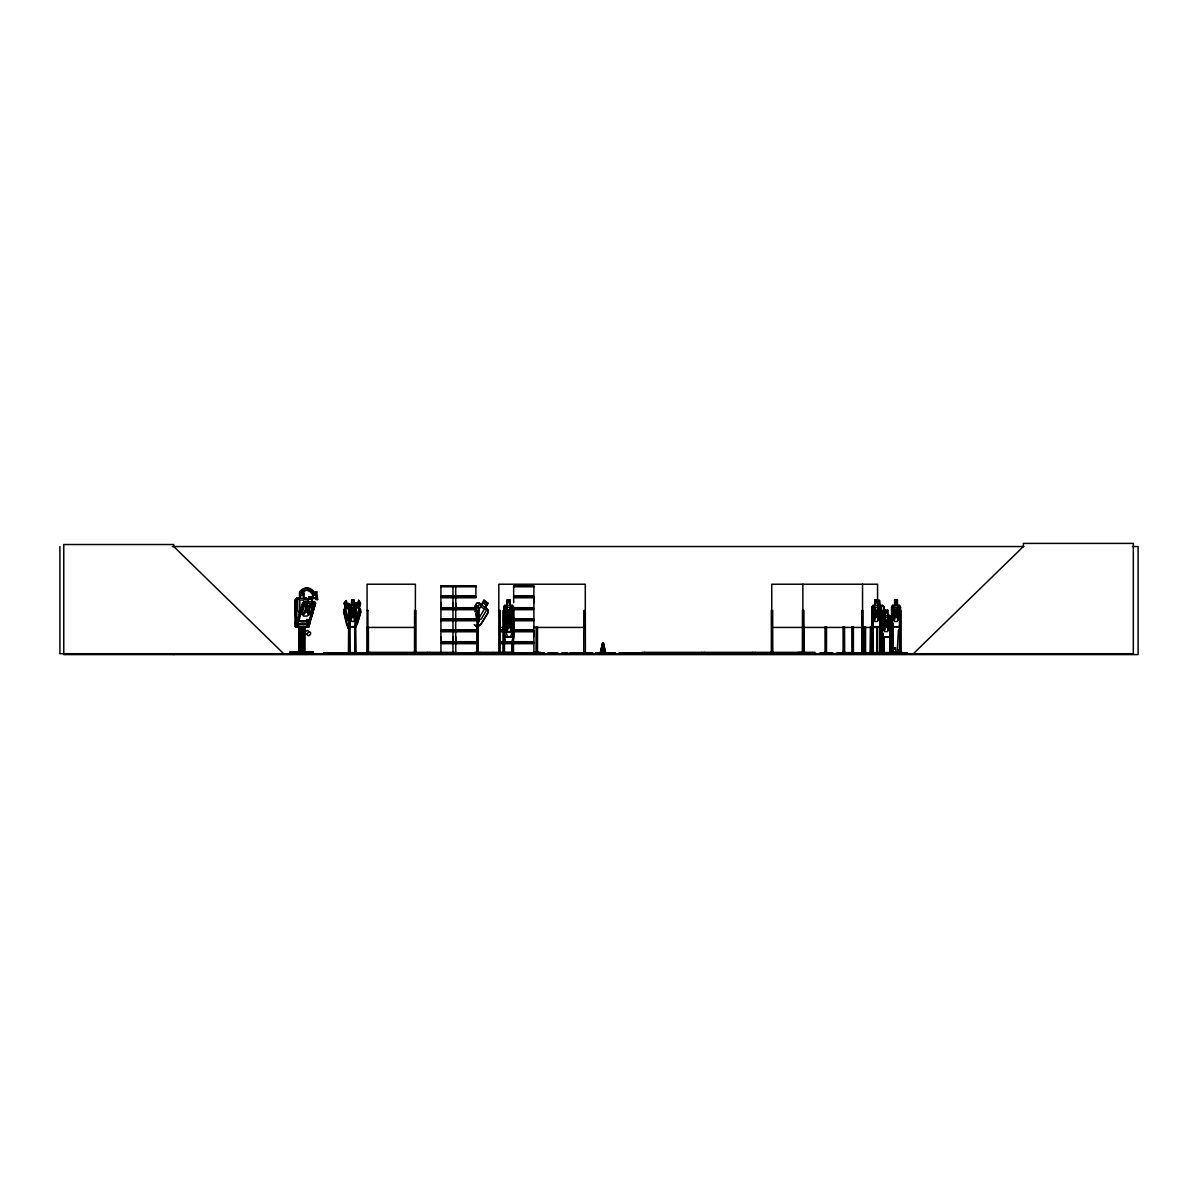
<?xml version="1.0" encoding="UTF-8"?>
<svg xmlns="http://www.w3.org/2000/svg" width="1198" height="1198" viewBox="0 0 1198 1198"><rect width="100%" height="100%" fill="white"/><g stroke="black" fill="none" stroke-linecap="round" stroke-linejoin="round"><path stroke-width="1.5" d="M475.92 641.694L440.924 641.694L440.939 636.722M475.92 607.7L440.924 607.7L440.939 602.729M452.994 636.722L452.994 641.694L452.979 631.765M452.994 602.729L452.994 607.7L452.979 597.772M455.719 641.694L455.719 636.722M455.719 607.7L455.719 602.729M533.859 636.722L533.859 631.765L514.002 631.765M533.859 602.729L533.859 597.772L513.657 597.772L513.687 602.729M299.215 616.116L299.215 620.804L308.919 620.729L311.585 616.027L315.344 603.313L314.415 601.725L311.69 601.83L313.187 596.814L311.884 601.666M602.459 653.569L602.879 643.326M897.257 651.263L898.38 630.418A5.406 5.376 -90 0 0 899.923 626.599M870.077 653.704L870.422 626.689M602.534 646.74L602.804 643.326L601.111 653.569M343.841 609.542L343.616 612.028L345.338 607.76L344.829 610.666L346.896 619.306L348.768 621.702M894.487 648.148C894.936 649.406 893.798 647.324 894.307 649.181M894.651 648.627L893.948 648.927L894.322 648.148M355.492 626.809L356.12 621.477M356.27 621.477L355.656 626.809L350.19 626.809L349.427 607.236L350.22 605.349L355.626 605.349L356.345 621.507L355.477 605.349M341.235 653.599L341.205 652.805M356.255 652.88L356.255 653.479M601.067 651.862L602.609 643.326L603.418 643.326L605.799 653.569L603.388 643.326L603.777 646.74M879.572 626.629L880.545 621.477M879.646 626.809L880.695 621.477L880.65 607.236L879.422 600.033L879.272 605.529L881.533 607.311L881.533 615.577M892.615 626.809L891.567 621.507L892.465 626.809L899.503 626.809L900.372 607.236L899.339 605.349M899.503 626.809L900.372 621.507M506.245 617.644L508.266 623.724L506.155 630.058L507.203 630.013L508.97 624.892L511.606 630.148L509.614 623.754L511.501 617.554L508.91 622.511C509.345 618.138 504.658 617.988 507.293 614.814M890.608 631.586L889.695 636.902L882.746 636.722L881.743 631.601L882.671 636.902L889.829 636.902L890.758 631.586L890.608 617.404L889.62 615.622L882.746 615.622M512.519 637.156L513.523 631.84M513.657 631.84L512.654 637.156L504.897 637.156L503.999 631.84L505.032 637.156M503.864 607.326L504.044 636.647L505.032 641.948L512.789 641.948L513.912 622.376L512.624 620.489L510.528 620.489M512.789 641.948L513.912 636.647L513.628 607.236L512.459 605.349L504.672 605.349L503.624 607.251L504.807 605.349M508.566 611.624L508.476 611.819M600.258 653.569L602.534 643.326L600.123 653.569M512.235 653.554L512.07 652.131M525.323 653.704L525.518 652.805M535.012 653.569L534.727 652.805L534.787 653.554M535.371 653.539L535.386 652.85M864.866 653.599L864.761 652.131M865.255 652.88L865.39 653.614M878.778 652.88L878.838 653.704M884.978 652.88L885.037 653.704M898.485 653.554L898.515 652.82M875.214 652.85L875.274 653.674M360.448 652.88L360.508 653.704M373.432 653.599L373.357 652.805M373.836 652.88L374.016 653.704M313.037 651.757L290.23 651.817L313.052 651.817L312.992 652.64M290.216 652.491L313.127 652.536M496.316 653.704L496.421 652.805M849.637 652.88L849.637 653.479M764.998 653.599L765.118 652.805M777.682 652.88L777.742 653.704M477.059 626.629L478.526 621.477M476.295 605.529L478.691 607.251L478.691 621.507L477.268 626.809M475.082 619.83L475.711 619.171M296.086 625.356L298.242 627.333L300.294 626.958L296.086 625.356L298.362 626.913L308.725 627.078L309.728 623.634L307.976 623.349L309.548 623.709M299.56 653.674L299.56 626.659L299.066 627.557L301.057 626.659L300.998 653.674M306.583 623.814L297.059 623.754C295.337 633.278 295.007 620.519 297.958 623.754M295.442 626.928L302.495 603.088L303.663 603.073M297.164 627.213L298.721 620.1M296.999 627.243L303.978 603.328L302.495 603.088M309.084 620.025L307.497 627.153L314.026 602.998L315.209 602.998L311.824 616.131L308.979 620.893C290.904 625.79 301.821 612.927 302.839 603.343L304.786 601.71L314.52 601.561L315.598 603.313L308.71 627.138L295.876 627.168M307.601 627.123L308.605 623.679M315.209 602.998L308.425 626.839M355.222 608.15L356.165 604.885L357.528 604.93L358.786 600.303L357.363 604.93M355.192 612.942L357.109 606.398L358.831 609.198L356.45 617.389M359.101 607.745L360.373 603.358L358.651 600.542M358.621 600.303L360.643 603.313L359.265 607.745L359.759 610.71L357.378 618.887L355.432 620.893M299.305 616.191L302.959 603.403L304.801 601.875L307.751 601.845L308.979 596.844L307.661 601.696M808.096 652.88C803.514 656.04 784.78 651.113 808.171 652.805M295.981 651.817L296.071 652.64M508.072 616.236L508.072 618.018L510.019 618.018L510.019 616.236L508.072 616.236L506.17 619.83M866.034 652.88L866.124 653.704M459.538 653.599L459.643 652.805M509.674 612.013L511.261 607.281L507.158 607.311L507.248 627.587L510.273 627.587L510.273 617.659L507.248 617.659M895.116 648.792L893.678 648.957M497.994 652.805L498.233 653.314M498.368 653.599L498.608 652.82M350.385 605.349L349.502 607.311L349.427 621.507L350.355 626.809M871.665 626.689L871.665 653.704L871.845 607.251L872.923 605.349L882.432 605.349L884.034 607.236L884.034 616.161M872.084 607.326L872.968 605.529M891.611 653.704L891.567 607.251L892.645 605.349M891.716 621.507L891.716 607.251L892.69 605.529M879.602 610.621L881.114 607.491L879.991 607.191M881.788 653.674L881.893 617.344L882.701 615.443L884.888 615.443M882.836 615.443L881.998 631.586M504.178 636.647L504.148 617.674L505.077 615.712M504.148 617.674L505.122 615.892L512.579 615.892M504.178 622.391L505.212 620.489M504.283 622.466L505.256 620.669M355.267 627.138L357.124 623.903M357.289 623.903L355.432 627.348M475.022 606.173L476.864 603.238L478.975 602.819M475.127 606.308L476.774 603.238L479.005 602.624C482.659 610.456 487.017 591.812 481.536 604.93L478.871 604.885L474.812 611.699M485.085 607.745L487.99 603.313L485.385 607.7L487.841 609.647L488.26 612.253L481.162 624.023L477.268 627.348L474.363 624.817M488.26 612.253L481.057 623.903L477.268 627.138L474.453 624.817M295.472 622.795L295.771 626.629L295.292 600.048L296.64 598.131L299.62 598.116L299.485 592.8L303.828 592.77L303.708 598.266L305.819 600.018M296.894 619.411L295.502 614.274L295.442 600.108L296.745 598.131M343.901 609.647L345.338 607.76L344.066 603.118L346.192 600.512L349.876 610.8M345.443 607.82L344.335 603.193L346.162 600.752M347.3 605.14L348.573 603.448L347.106 605.379M344.066 609.647L348.588 603.627M348.319 628.007L350.116 625.611M346.656 624.323L348.304 628.231L350.28 625.611M893.678 648.298L895.056 648.298M314.25 595.062L311.36 597.068L314.25 595.062A12.923 8.311 85.9 0 0 303.334 591.962L301.027 593.07L300.099 591.378L301.132 590.21A15.095 9.704 85.9 0 1 312.963 592.351L313.876 593.819L315.284 593.714L316.766 591.797L313.876 593.819L315.254 593.669M300.099 591.378L302.54 590.105A15.095 9.704 85.9 0 1 314.385 592.246L315.284 593.714M492.977 652.431L493.037 653.314M497.664 653.629L498.533 653.659M301.027 593.07L301.926 592.067A12.923 8.311 85.9 0 1 312.843 595.151M507.248 615.892L505.631 617.659L505.631 627.587L507.248 631.84L510.273 631.84L511.89 627.587L511.89 617.659L510.273 615.892M507.158 605.529L505.511 607.311L505.511 617.225L507.158 621.477L510.228 621.477L511.875 617.225L511.875 607.311L510.228 605.529L510.198 600.033L506.904 600.033L507.024 605.529L507.158 600.213L510.228 600.213L510.333 605.349M890.833 653.659L889.605 653.629L890.878 653.614L890.863 617.329L889.665 615.443M891.656 610.486L892.465 610.486L892.555 653.704L892.285 652.131M896.613 653.659L898.29 652.985L898.305 650.17M892.555 652.431L902.498 652.431L902.064 653.674M440.939 619.666L475.92 619.815M452.994 619.666L452.994 609.692M455.719 619.666L455.689 609.692M440.924 653.689L440.939 643.685L475.92 643.685M455.719 653.659L455.719 643.685M341.49 653.599L373.761 653.599M355.956 653.599L355.297 610.486L355.147 653.704M913.385 653.704L1023.362 546.543L1023.362 543.398L1133.323 543.398L1133.323 653.704L59.9 653.704L59.9 546.543M511.875 653.599L512.025 641.095M525.503 653.614L525.533 652.805M894.082 647.983L894.951 649.091M874.81 653.554L874.735 652.805L874.54 653.599M836.788 653.599L907.635 653.599M496.736 653.599L496.841 652.805L496.915 653.704M777.607 653.599L765.073 653.479M307.661 601.77L305.086 603.373L302.45 612.283L303.438 616.086L307.377 616.057L310.611 612.223L313.232 603.328L311.6 601.74M355.192 603.238L356.24 602.624L357.348 604.691M355.072 603.388L356.225 602.819M891.372 653.674L891.222 621.253L889.934 621.253L889.934 653.674L889.889 652.086L893.079 652.131M299.38 626.719L299.066 627.557M296.58 623.469L297.748 623.469M308.156 623.319L309.413 623.379M297.044 627.168L295.666 626.883M311.36 597.068L317.665 599.644L316.766 591.797M296.685 623.08L296.58 600.063L295.082 600.063L295.052 626.629L296.7 626.629M295.187 622.795L296.819 622.78L296.819 623.873M307.302 625.266L306.568 622.705L307.811 622.705M307.826 626.539L307.287 627.093M308.979 596.844L313.292 596.889M309.159 597.083L313.097 597.053M303.843 598.087L306.583 598.072L307.781 599.973M296.7 598.311L306.523 598.251M308.126 599.973L306.943 599.988M314.34 603.253L315.508 603.238M299.859 626.599L308.245 626.539M295.621 626.839L296.505 626.629M296.176 626.629L296.58 600.063M172.332 546.543L1023.931 546.543M1132.484 546.543L1138.1 546.543L1138.1 654.602L63.764 654.602L63.764 544.521L173.74 544.521L173.74 546.543L283.701 653.704M440.909 585.807L475.935 585.807M513.643 585.807L533.904 585.807M440.909 586.181L475.935 586.196M513.643 586.151L533.904 586.196L533.859 595.765L513.657 595.765L513.657 586.196M440.939 586.78L475.891 586.78M513.687 586.78L533.859 586.78M440.789 596.469L476.055 596.469M513.523 596.469L534.023 596.469M440.789 597.083L476.055 597.083M513.523 597.083L534.023 597.083M475.92 597.772L440.924 597.772L440.924 607.7M306.583 598.072L307.931 600.003M353.859 605.529L354.982 607.311L354.982 617.225L353.859 621.477L351.748 621.477L350.625 617.225L351.673 600.033L354.099 600.033L354.099 605.349M874.78 600.033L877.864 600.033M894.502 600.033L897.587 600.033L894.592 600.213L894.592 605.529L893.124 607.311L893.124 617.225L894.592 621.477L897.332 621.477L898.8 617.225L898.8 607.311L897.332 605.529L897.332 600.213L897.482 605.529M351.748 600.213L354.024 600.213L354.024 605.529M356.24 602.624C358.546 602.22 361.871 616.73 360.403 609.647M479.005 602.624L487.706 609.752L488.005 612.208M892.495 605.349L899.488 605.349L900.522 607.236L900.417 653.704L901.54 653.659L900.297 653.629L900.252 652.131M478.601 607.251L478.691 621.507M512.325 605.349L513.628 607.236M871.845 607.251L872.758 626.809L880.71 626.809M880.65 607.236L880.62 653.614M882.342 605.349L884.034 607.236M359.205 607.7L360.568 609.647M514.002 607.7L533.889 607.7L533.889 597.772M440.789 608.389L476.055 608.389M513.867 608.389L534.023 608.389M440.789 609.003L476.055 609.003M513.867 609.003L534.023 609.003M475.92 609.692L440.924 609.692L440.924 619.261M514.002 609.692L533.889 609.692L533.889 619.261L513.987 619.276M884.738 610.126L887.868 610.126M367.067 610.486L368.355 610.486M498.817 610.486L500.285 610.486L500.12 653.704M507.143 610.396L510.528 610.396L510.558 620.669L512.175 622.451L512.175 632.364L510.558 636.617L507.533 636.617L505.9 632.364L505.9 622.451L507.533 620.669L507.383 610.576M512.025 610.486L513.373 610.486M585.268 610.486L583.8 610.486L583.74 653.704L583.636 652.131L585.433 652.131L585.717 653.599M871.934 610.486L872.743 610.486L872.848 653.704M884.169 610.486L882.641 610.486L882.641 615.877M507.278 615.173L510.662 615.173L510.662 620.489M507.383 615.353L510.558 615.353M887.718 615.443L889.8 615.443M504.927 615.712L507.278 615.712M510.378 615.712L512.624 615.712L513.628 617.584M891.881 616.086L891.851 616.086A2.696 2.696 -90 0 1 891.941 615.398M507.158 617.225L510.228 617.225L510.228 607.311L508.461 612.163L506.754 607.341L505.766 607.296L507.308 611.983M440.939 619.007L475.891 619.007M514.032 619.007L533.859 619.007M475.935 619.291L440.729 619.546L475.935 619.68M296.685 619.591L295.367 614.304M440.909 620.19L475.935 620.145M513.987 620.19L533.904 620.145L533.859 629.759L514.002 629.759M505.077 620.489L507.428 620.489M440.939 620.774L475.891 620.774M505.122 620.669L512.714 620.669M514.032 620.774L533.859 620.774M881.833 621.253L882.656 621.253L882.492 653.704M513.628 621.507L512.504 626.809L507.862 626.809M871.845 621.507L872.893 626.809M346.596 624.443L343.691 611.998M302.929 626.689L305.176 626.689L304.981 653.704M350.25 626.629L355.596 626.629M507.877 626.629L512.415 626.629M872.818 626.629L880.65 626.629M892.54 626.629L899.443 626.629M504.643 626.809L503.624 621.507L503.759 607.251M367.067 627.438L415.406 627.438M498.817 627.438L504.343 627.438M533.769 627.438L585.268 627.438M771.767 627.438L877.565 627.438M348.304 628.231L343.856 611.998M475.92 629.759L440.924 629.759L440.924 620.19M501.543 629.759L504.523 629.759M440.789 630.462L476.055 630.462M501.393 630.462L504.403 630.462M513.867 630.462L534.023 630.462M440.789 631.076L476.055 631.076M501.393 631.076L504.403 631.076M513.867 631.076L534.023 631.076M475.92 631.765L440.924 631.765L440.924 641.694M501.543 631.765L504.523 631.765M504.972 636.977L512.579 636.977M501.543 641.694L512.714 641.769M514.002 641.694L533.889 641.694L533.889 631.765M440.789 642.383L476.055 642.383M501.393 642.383L511.651 642.383M513.867 642.383L534.023 642.383M440.789 642.997L476.055 642.997M501.393 642.997L511.651 642.997M513.867 642.997L534.023 642.997M501.543 643.685L511.651 643.685M514.002 643.685L533.889 643.685L533.889 653.269M893.034 647.699L895.535 647.699L895.535 652.431M895.34 651.982L898.53 651.982M348.618 652.131L350.011 652.131M354.653 652.131L356.046 652.131M366.932 652.131L368.49 652.131M414.448 652.131L416.006 652.131L415.961 653.704L415.871 610.486L414.583 610.486L414.493 653.704L414.343 652.805M476.624 652.131L478.466 652.131L478.376 653.704M498.653 652.131L500.45 652.131L500.45 653.704M511.89 652.131L513.508 652.131M536.105 652.101L537.632 652.101L537.558 653.689M771.183 652.131L772.83 652.131M802.346 652.131L804.068 652.131M825.018 652.131L826.665 652.131L826.545 653.704M843.048 652.131L844.68 652.131M862.934 652.131L861.856 652.131L861.961 653.704L861.991 610.486L862.8 610.486L862.83 653.704M863.998 652.131L865.72 652.131M870.272 652.131L873.357 652.131M879.751 652.131L881.309 652.131L881.264 653.704M881.698 652.086L884.319 652.131L884.319 653.704M899.473 652.131L901.031 652.131L900.986 653.704L900.896 610.486L899.608 610.486L899.518 653.704M367.681 652.356L456.034 652.356M474.648 652.356L512.684 652.356M533.185 652.356L540.642 652.356L540.642 653.704M349.442 652.581L355.222 652.581M504.133 652.581L512.37 652.581M533.23 652.551L536.629 652.551M844.201 652.581L852.392 652.581M871.8 652.581L880.71 652.581M882.492 652.581L890.309 652.536M892.555 652.581L899.983 652.581M548.01 652.805L553.117 652.805L553.117 653.704M566.504 652.805L561.862 652.805L561.922 653.704M567.538 652.805L568.691 653.704M569.769 652.805L575.145 652.805L575.145 653.704M576.268 652.805L581.824 652.805L581.824 653.704M608.569 652.805L615.068 652.805M619.396 652.805L619.396 653.704L619.336 652.805L623.978 652.805M631.106 652.805L636.842 652.805M646.77 652.805L652.146 652.805L652.146 653.704M653.269 652.805L658.825 652.805L658.825 653.704M663.722 652.805L669.263 652.805L669.263 653.704M669.922 652.805L675.298 652.805L675.298 653.704M680.105 652.805L685.211 652.805L685.211 653.704M692.848 652.805L698.239 652.805L698.239 653.704M708.872 652.805L703.481 652.805L703.481 653.704M709.545 652.805L715.281 652.805M729.148 652.805L734.688 652.805L734.688 653.704M735.347 652.805L740.723 652.805L740.723 653.704M745.53 652.805L750.637 652.805L750.637 653.704M755.294 652.805L751.49 652.805L751.49 653.704M759.337 652.805L764.219 652.805M764.758 652.805L783.282 652.805L783.282 653.704M820.106 653.704L820.106 652.805L832.79 652.88M440.939 653L475.891 653M501.558 653L511.651 653M514.032 653L533.859 653M422.505 653.554L422.445 652.805L422.43 653.704L409.177 653.599M492.917 653.314L544.311 653.569M832.79 653.479L820.256 653.599M296.056 627.213L302.944 603.433M440.789 653.629L482.629 653.599M893.858 653.674L894.052 652.88M586.286 653.674L586.196 652.805M482.435 652.805L482.435 653.704L482.524 652.88M474.363 653.554L474.453 652.805M520.067 653.674L520.127 652.805M307.302 651.817L307.212 652.64M312.768 596.963L317.665 599.644M871.201 652.88L871.126 653.704M871.231 653.554L871.425 652.131M348.408 603.448L349.651 604.151L350.505 607.7M348.423 603.627L349.606 604.301L350.46 607.82M519.692 652.88L519.722 653.554M506.964 652.88L506.919 653.704M859.745 652.88L859.76 653.554M846.956 652.88L846.896 653.704M297.913 625.82L300.174 627.378M313.487 652.536L289.766 652.64M884.409 652.775L884.513 653.554M887.853 652.88L887.868 653.554M874.33 652.88L874.345 653.554M484.112 600.303L487.99 603.313M484.157 600.542L487.781 603.358M474.992 619.022L477.343 620.893L481.326 618.887L486.208 610.71L485.175 607.745M898.29 652.985L898.889 653.659L897.856 652.85M363.129 652.88L363.144 653.554M348.408 652.88L348.363 653.704M348.423 653.554L348.753 610.486L349.876 610.486L350.026 653.704M877.61 605.529L879.077 607.311L879.077 617.225L877.61 621.477L874.884 621.477L873.417 617.225L873.417 607.311L874.884 605.529L874.929 600.033L877.76 600.213L877.76 605.529M477.059 605.529L478.526 607.326M513.493 653.584L513.493 607.236M512.489 615.712L513.657 617.659M512.579 620.669L513.657 622.451M879.572 605.529L880.545 607.311M301.507 591.273L302.45 592.965M299.829 614.245L297.703 610.007L297.658 600.078L299.77 598.296L299.635 592.98L303.678 592.95L303.603 598.266M869.344 653.554L869.329 652.805M860.224 653.704L859.924 652.805L859.894 653.704M349.307 613.825L347.645 606.922L345.818 609.363L347.884 618.003M409.102 652.88L409.042 653.704M503.864 621.477L504.852 626.629M504.283 636.617L505.182 641.948M603.313 643.326L605.17 653.569M604.301 650.155L604.81 653.569M315.359 591.902L316.257 599.749M603.942 653.569L603.118 643.326L603.178 646.74M308.215 619.456L308.2 625.266M307.871 619.456L307.886 623.005M307.032 619.471L307.062 625.266M306.793 622.705L306.808 625.266L306.703 619.471M303.723 603.343L303.708 600.033L299.77 600.063L299.814 609.992M907.5 653.704L907.5 652.805L836.893 652.805L836.923 653.704M900.087 626.689L899.983 653.704M898.725 652.985L898.725 650.17L897.676 650.17L897.676 652.431M898.096 650.17L898.096 652.431M894.741 600.213L894.741 605.529M892.929 623.095L893.034 653.704M892.914 652.131L892.914 653.704M892.136 626.689L892.031 653.704M891.686 652.131L891.686 653.704M890.668 650.17L890.593 653.674M890.399 637.456L890.309 653.674M888.676 652.775L888.676 653.674M888.467 652.805L888.467 653.704M887.718 610.126L887.763 615.622M887.628 610.306L887.628 615.622L889.111 617.404L889.111 627.318L887.628 631.586L884.828 631.586L883.345 627.318L883.345 617.404L884.828 615.622L884.888 610.126M885.307 652.805L885.307 653.704M884.978 610.306L884.978 615.622M884.169 637.501L884.124 653.704M883.929 607.236L883.78 616.161M883.869 637.501L883.869 653.704M883.645 652.131L883.645 653.704M883.226 652.086L883.226 653.674L883.121 633.862M882.941 637.501L882.686 653.704M882.297 621.253L882.207 653.674M881.144 653.704L881.174 610.486L879.886 610.486L879.871 653.704M880.47 652.131L880.635 653.704M878.523 601.096L878.523 602.879M877.7 653.704L877.7 652.131L876.622 652.131L876.622 653.704M877.565 605.829L877.565 584.22L771.767 584.22L771.767 653.704M877.565 626.779L877.565 653.704M877.31 626.779L877.295 653.704M877.011 626.779L877.041 653.704M876.756 626.779L876.726 653.704M875.019 600.213L875.019 605.529M873.222 626.689L873.312 653.704L873.192 652.131M872.578 652.131L872.578 653.704M872.414 610.486L872.324 653.704M871.964 626.689L872.099 653.704M870.721 626.689L870.916 653.704M870.527 652.131L870.482 653.704M865.585 626.779L865.585 653.704M864.522 626.779L864.522 653.704M864.402 652.131L864.402 653.704M864.132 626.779L864.013 653.704M862.545 584.22L862.545 653.704M862.246 610.486L862.26 653.704M854.249 652.805L854.249 653.704M853.5 653.704L853.5 652.131L851.913 652.131L851.958 653.704M853.395 626.689L853.425 653.704M853.066 652.131L853.066 653.704L852.961 626.689M852.497 626.689L852.497 653.704L852.392 652.131M852.063 626.689L852.092 653.704M844.53 626.689L844.635 653.704M844.096 626.689L844.201 653.704M843.856 652.131L843.916 653.704M843.632 626.689L843.632 653.704M843.197 626.689L843.227 653.704M826.53 626.779L826.485 653.704M826.081 626.779L826.081 653.704M825.856 652.131L825.916 653.704M825.602 626.779L825.781 653.704M825.497 652.131L825.497 653.704M825.167 626.779L825.063 653.704M814.984 653.704L814.984 652.356L642.023 652.356L641.873 653.704M812.349 652.356L812.349 653.704M804.053 653.704L803.933 610.486L802.48 610.486L802.361 653.704M803.663 652.131L803.663 653.704L803.544 626.779M803.304 652.131L803.109 653.704M802.87 584.22L802.87 653.704L802.75 652.131M783.088 652.805L783.088 653.704M782.219 652.805L782.219 653.704M778.82 652.805L778.82 653.704M776.648 652.805L776.648 653.704M775.57 652.805L775.57 653.704M772.68 653.704L772.695 610.486L771.332 610.486L771.332 653.704M772.246 626.779L772.351 653.704M772.021 652.131L772.081 653.704M771.377 652.131L771.602 653.704M765.148 652.805L765.148 653.704M764.159 652.805L764.159 653.704M755.339 652.356L755.294 653.704M753.302 652.805L753.302 653.704M752.703 652.356L752.703 653.704M752.224 652.805L752.224 653.704M749.559 652.805L749.559 653.704M746.054 652.805L746.054 653.704M739.645 652.805L739.645 653.704M734.569 652.805L734.569 653.704M733.64 652.805L733.64 653.704M730.241 652.805L730.241 653.704M728.788 653.704L728.788 652.805L724.985 652.805L724.985 653.704M726.797 652.805L726.797 653.704M725.718 652.805L725.718 653.704M724.131 653.704L724.131 652.805L719.085 652.805L719.085 653.704M723.053 652.805L723.053 653.704M720.163 652.805L720.163 653.704M717.572 653.704L717.572 652.805L716.344 653.704M704.574 652.805L704.574 653.704M704.289 652.356L704.289 653.704M701.669 652.356L701.669 653.704M697.161 652.805L697.161 653.704M691.785 653.704L691.785 652.805L686.724 652.805L686.724 653.704M690.692 652.805L690.692 653.704M687.817 652.805L687.817 653.704M684.133 652.805L684.133 653.704M680.629 652.805L680.629 653.704M674.219 652.805L674.219 653.704M668.214 652.805L668.214 653.704M664.815 652.805L664.815 653.704M663.318 653.704L663.318 652.805L659.918 652.805L659.918 653.704M660.996 652.805L660.996 653.704M658.645 652.805L658.705 653.704M657.777 652.805L657.777 653.704M654.378 652.805L654.378 653.704M651.068 652.805L651.068 653.704M645.617 653.704L645.617 652.805L644.539 653.704M644.644 652.356L644.644 653.704M642.952 653.704L642.952 652.805L637.905 652.805L637.905 653.704M638.983 652.805L638.983 653.704M630.043 653.704L630.043 652.805L624.982 652.805L624.982 653.704M628.95 652.805L628.95 653.704M626.075 652.805L626.075 653.704M623.694 652.805L623.739 653.704M622.795 652.805L622.795 653.704M620.564 652.805L620.564 653.704M614.978 652.805L615.068 653.704M608 653.704L608 652.805L595.496 652.805L595.496 653.704M603.373 652.805L603.373 653.704M602.07 652.805L602.13 653.704M600.692 652.805L600.692 653.704M599.988 652.805L600.063 653.704M599.359 652.805L599.225 653.704M598.012 652.805L598.012 653.704M597.862 652.805L597.862 653.704M596.709 652.805L596.709 653.704M596.634 652.805L596.634 653.704M592.86 653.704L592.86 652.805L582.513 652.805L582.513 653.704M591.617 652.805L591.557 653.704M590.18 652.805L590.18 653.704M589.85 652.805L589.85 653.704M589.461 652.805L589.536 653.704M588.832 652.805L588.832 653.704M588.473 652.805L588.473 653.704M587.499 652.805L587.499 653.704M587.349 652.805L587.349 653.704M586.87 652.805L586.93 653.704M586.121 652.805L585.972 653.704M585.388 653.704L585.268 584.22L498.817 584.22L498.817 653.704L498.982 652.131M585.103 652.131L585.103 653.704M583.98 652.131L583.965 653.704M581.629 652.805L581.629 653.704M580.76 652.805L580.76 653.704M577.376 652.805L577.376 653.704M574.067 652.805L574.067 653.704M565.306 652.805L565.306 653.704M563.09 652.805L563.09 653.704M557.774 653.704L557.774 652.805L553.97 652.805L553.97 653.704M555.782 652.805L555.782 653.704M554.704 652.805L554.704 653.704M552.038 652.805L552.038 653.704M548.534 652.805L548.534 653.704M544.177 653.689L544.177 652.775L483.648 652.805L483.648 653.704M543.218 652.805L543.218 653.704M542.125 652.805L542.125 653.704M538.007 652.356L538.007 653.704M537.498 626.659L537.498 653.689M537.033 626.659L537.168 653.704M536.944 652.101L536.989 653.704M536.719 626.659L536.629 653.689M536.24 626.659L536.12 653.704M532.721 652.805L532.721 653.704M531.223 652.805L531.223 653.704M529.905 652.805L529.995 653.704M529.007 652.805L529.007 653.704M528.408 652.805L528.348 653.704M527.749 652.805L527.749 653.704M526.865 652.805L526.865 653.704M526.731 652.805L526.731 653.704M524.724 652.805L524.724 653.704M523.646 652.805L523.646 653.704M518.464 652.805L518.464 653.704M517.386 652.805L517.386 653.704M516.158 652.805L516.278 653.704M515.215 652.805L515.215 653.704M512.639 652.131L512.714 653.704M512.474 610.486L512.474 623.095M512.474 639.298L512.37 653.704M510.333 652.805L510.333 653.704M507.997 652.805L507.997 653.704M504.568 653.704L504.568 652.131L502.98 652.131L503.01 653.704M504.463 615.877L504.463 610.486L503.115 610.486L503.16 653.704M504.463 621.283L504.433 653.704M504.133 652.131L504.133 653.704L504.029 641.095M503.804 652.131L503.729 653.704M503.564 610.486L503.564 653.704M501.992 652.805L501.947 653.704M501.049 652.805L501.049 653.704M497.649 652.805L497.589 653.704M494.22 652.805L494.22 653.704M492.678 652.805L492.678 653.704M491.599 652.805L491.599 653.704M489.952 652.805L489.952 653.704M488.874 652.805L488.874 653.704M488.095 652.805L488.095 653.704M487.646 652.805L487.646 653.704M487.212 652.805L487.212 653.704M485.984 652.805L485.984 653.704M485.714 652.805L485.714 653.704M485.43 652.805L485.46 653.704M484.905 652.805L484.905 653.704M484.381 652.805L484.381 653.704M483.393 653.704L483.393 652.805L323.879 652.805L323.879 653.704M480.997 652.356L480.997 653.704M479.784 652.805L479.784 653.704M478.796 652.805L478.796 653.704M478.182 653.704L478.331 610.486L477.059 610.486L476.924 653.704M478.047 621.283L478.047 653.704M477.807 652.131L477.792 653.704M477.298 652.131L477.208 653.704M476.774 626.689L476.714 653.704M476.145 607.311L476.145 617.225M476.13 652.805L476.13 653.704M475.92 586.196L475.891 595.765L440.924 595.765L440.924 586.196M475.98 652.805L475.98 653.704M475.411 652.805L475.411 653.704M475.351 652.805L475.351 653.704M473.24 652.805L473.24 653.704M472.222 652.805L472.162 653.704M471.054 652.805L470.994 653.704M469.826 652.805L469.826 653.704M468.747 652.805L468.747 653.704M467.01 652.805L467.01 653.704M465.857 652.805L465.857 653.704M465.573 652.805L465.393 653.704M464.779 652.805L464.779 653.704M464.554 652.805L464.554 653.704M463.312 652.805L463.356 653.704M462.263 652.805L462.263 653.704M459.658 652.805L459.658 653.704M458.579 652.805L458.579 653.704M457.307 653.704L457.187 652.805L457.127 653.704M456.258 652.805L456.258 653.704M456.019 652.805L456.019 653.704M455.689 586.196L455.719 595.765M455.689 597.772L455.689 607.7M455.689 620.19L455.719 629.759M455.689 631.765L455.689 641.694M455.24 652.805L455.18 653.704M454.926 652.805L454.926 653.704M454.282 652.805L454.282 653.704M452.979 586.196L452.994 595.765M452.979 620.19L452.994 629.759M452.979 643.685L452.964 653.689L452.859 652.805M452.05 652.805L452.05 653.704M451.361 652.805L451.361 653.704M450.837 652.805L450.897 653.704M449.04 652.805L449.04 653.704M448.816 652.805L448.816 653.704M448.591 652.805L448.561 653.704M447.917 652.805L447.962 653.704M446.869 652.805L446.674 653.704M446.614 652.805L446.42 653.704M445.821 652.805L445.821 653.704M445.237 652.805L445.237 653.704M444.593 652.805L444.518 653.704M443.889 652.805L443.889 653.704M443.02 652.805L443.02 653.704M442.556 653.704L442.556 652.805L442.406 653.704M441.268 652.805L441.253 653.704M440.22 652.805L440.22 653.704M438.977 652.805L438.977 653.704M437.899 652.805L437.899 653.704M437.165 652.805L437.165 653.704M436.821 652.805L436.821 653.704M436.581 652.805L436.521 653.704M435.623 652.805L435.623 653.704M435.368 652.805L435.368 653.704M433.376 652.805L433.391 653.704M432.942 652.805L433.002 653.704M432.748 652.805L432.748 653.704M431.565 652.805L431.654 653.704M429.947 652.356L430.022 653.704M429.902 652.805L429.812 653.704M428.584 652.805L428.644 653.704M427.791 652.805L427.791 653.704M427.327 652.356L427.416 653.704M426.623 652.805L426.578 653.704M426.338 652.805L426.338 653.704M421.966 652.805L421.966 653.704M421.816 652.805L421.816 653.704M420.887 652.805L420.783 653.704M420.378 652.805L420.378 653.704M420.213 652.805L420.213 653.704M419.869 652.805L419.869 653.704M419.36 652.805L419.36 653.704M418.881 652.805L418.791 653.704M417.997 652.805L417.997 653.704M417.713 652.805L417.713 653.704M416.994 652.805L416.994 653.704M416.919 652.805L416.919 653.704M416.56 652.805L416.56 653.704L416.365 652.805M415.496 652.131L415.496 653.704M415.287 653.704L415.406 584.22L367.067 584.22L367.097 653.704M415.047 626.779L415.212 653.704M414.957 652.131L414.957 653.704M414.209 652.805L414.209 653.704M413.34 652.805L413.265 653.704M412.097 652.805L412.097 653.704M411.678 652.805L411.678 653.704M411.243 652.805L411.243 653.704M410.899 652.805L410.899 653.704M410.6 652.805L410.6 653.704M410.24 652.805L410.36 653.704M410.075 652.805L410.165 653.704M409.941 652.805L409.821 653.704M409.297 652.805L409.297 653.704M408.847 652.805L408.847 653.704M408.578 652.805L408.518 653.704M405.912 652.805L405.912 653.704M405.209 652.805L405.209 653.704M404.879 652.805L404.879 653.704M404.25 652.805L404.445 653.704M404.13 652.805L404.13 653.704M403.846 652.805L403.846 653.704M402.768 652.805L402.947 653.704M402.693 652.805L402.663 653.704M402.318 652.805L402.378 653.704M402.109 652.805L402.109 653.704M401.615 652.805L401.615 653.704M401.3 652.805L401.24 653.704M400.881 652.805L400.881 653.704M400.177 652.805L400.177 653.704M399.788 652.805L399.788 653.704M398.694 652.805L398.649 653.704M398.41 652.805L398.41 653.704M398.05 652.805L398.05 653.704M397.571 652.805L397.571 653.704M397.332 652.805L397.332 653.704M396.658 652.805L396.658 653.704M395.654 652.805L395.654 653.704M394.606 652.805L394.606 653.704M394.277 652.805L394.277 653.704M394.052 652.805L394.052 653.704M393.528 652.805L393.723 653.704M392.794 652.805L392.794 653.704M392.225 652.805L392.135 653.704M391.267 652.805L391.267 653.704L391.057 652.805M390.084 652.805L390.084 653.704M389.515 652.805L389.515 653.704M389.425 652.805L389.425 653.704M389.036 652.805L389.036 653.704M388.736 652.805L388.736 653.704M388.437 652.805L388.332 653.704M388.167 652.805L388.167 653.704M387.808 652.805L387.867 653.704M387.658 652.805L387.658 653.704M387.089 652.805L387.089 653.704M385.771 653.704L385.771 652.805L385.561 653.704M385.397 652.805L385.397 653.704M384.887 652.805L384.887 653.704M384.693 652.805L384.693 653.704M383.225 652.805L383.225 653.704M382.581 652.805L382.581 653.704M382.506 652.805L382.506 653.704M382.177 652.805L382.132 653.704M381.937 652.805L381.937 653.704M381.638 652.805L381.638 653.704M381.054 652.805L381.054 653.704M380.919 652.805L380.919 653.704M379.841 652.805L379.841 653.704M379.526 652.805L379.526 653.704M379.182 652.805L379.107 653.704L379.017 652.805M378.448 652.805L378.448 653.704M378.254 652.805L378.179 653.704M378.029 652.805L377.939 653.704M377.205 652.805L377.205 653.704M377.011 652.805L377.011 653.704M376.022 652.805L376.022 653.704M375.573 652.805L375.573 653.704M375.393 652.805L375.393 653.704M375.214 652.805L375.214 653.704M374.944 652.805L374.944 653.704M374.555 652.805L374.555 653.704M374.375 652.805L374.375 653.704M374.135 652.805L374.135 653.704M373.282 652.805L373.282 653.704M372.952 652.805L372.937 653.704M372.204 652.805L372.204 653.704M371.335 652.805L371.38 653.704M370.556 652.805L370.556 653.704M370.317 652.356L370.496 653.704M369.568 652.805L369.568 653.704M369.059 652.805L369.179 653.704M368.355 626.779L368.49 653.704M368.071 652.805L368.071 653.704L367.891 610.486M367.651 652.131L367.696 653.704M367.531 626.779L367.531 652.131M367.022 652.131L366.947 653.704M366.603 652.805L366.603 653.704M365.719 652.805L365.779 653.704M365.405 652.805L365.39 653.704M364.971 652.805L364.971 653.704M364.462 652.805L364.462 653.704M364.267 652.805L364.267 653.704M362.41 652.805L362.41 653.704M361.317 652.805L361.317 653.704M361.062 652.805L361.062 653.704M360.778 652.805L360.778 653.704M360.254 652.805L360.134 653.704M359.789 652.805L359.714 653.704M358.696 652.805L358.696 653.704M358.217 652.805L358.202 653.704M357.917 652.805L357.947 653.704M357.798 652.805L357.798 653.704M356.869 652.805L356.869 653.704M356.66 652.805L356.66 653.704M356.42 652.805L356.42 653.704M355.656 652.805L355.656 653.704M355.402 624.892L355.402 653.704M354.982 652.805L354.982 653.704M354.788 626.689L354.713 653.704M353.829 652.805L353.904 653.704M353.35 652.805L353.35 653.704M353.215 652.805L353.215 653.704M352.616 652.805L352.616 653.704M352.377 652.805L352.377 653.704M351.838 600.033L351.913 605.529M351.838 652.805L352.047 653.704M351.313 652.805L351.089 653.704M350.759 652.805L350.759 653.704M350.55 652.805L350.55 653.704M349.367 626.689L349.472 653.704M349.262 610.486L349.202 653.704M348.858 652.805L348.858 653.704M347.63 652.805L347.63 653.704M346.746 652.805L346.746 653.704M346.507 652.805L346.507 653.704M346.207 652.805L346.207 653.704M345.668 652.805L345.668 653.704M345.428 652.805L345.428 653.704M344.934 652.805L344.934 653.704M344.754 652.805L344.754 653.704M344.215 652.805L344.215 653.704M343.137 652.805L343.137 653.704M342.868 652.805L342.838 653.704M342.658 652.805L342.658 653.704M342.433 653.704L342.403 652.805L342.254 653.704M341.789 652.805L341.759 653.704M341.355 652.805L341.58 653.704M340.861 652.805L340.861 653.704M340.262 652.805L340.262 653.704M339.828 652.805L339.828 653.704M339.334 652.805L339.214 653.704M338.764 652.805L338.764 653.704M338.45 652.805L338.45 653.704M338.136 652.805L338.24 653.704M337.866 652.805L337.866 653.704L337.701 652.805M337.417 652.805L337.477 653.704M337.177 652.805L337.177 653.704M336.908 652.805L336.908 653.704M336.713 652.805L336.713 653.704M336.533 652.805L336.593 653.704M336.084 652.805L336.084 653.704M335.665 652.805L335.62 653.704M335.245 652.805L335.141 653.704M334.721 652.805L334.676 653.704M334.377 652.805L334.377 653.704M333.583 652.805L333.508 653.704M333.194 652.805L333.194 653.704M332.49 652.805L332.58 653.704M332.34 652.805L332.265 653.704M332.071 652.805L332.071 653.704M331.382 652.805L331.382 653.704L331.187 652.805M331.037 652.805L330.933 653.704M330.768 652.805L330.768 653.704M330.573 652.805L330.573 653.704M329.824 652.805L329.735 653.704M329.36 652.805L329.36 653.704M328.956 652.805L328.956 653.704M327.893 652.805L327.893 653.704M327.848 652.805L327.848 653.704M326.949 652.805L326.949 653.704M326.755 652.805L326.755 653.704M325.901 652.805L325.901 653.704M325.182 652.805L325.182 653.704M324.763 652.805L324.763 653.704M305.775 651.742L305.775 652.64M304.142 626.689L304.037 653.704M303.678 626.689L303.813 653.704M303.169 626.689L303.169 653.704M303.064 626.689L303.139 653.704M300.863 626.659L300.833 653.674M300.189 626.659L300.324 653.674M299.919 626.659L300.024 653.674M299.695 626.659L299.695 653.674M299.051 653.674L299.021 626.659L298.871 653.674M297.508 651.742L297.508 652.64M290.305 651.742L290.305 652.64M173.74 653.704L173.74 654.602M307.272 634.012A2.022 1.468 -55.7 0 1 305.28 633.128A2.022 1.468 -55.7 0 1 306.883 630.612A2.022 1.468 -55.7 0 1 308.605 631.93M302.36 614.424L303.753 614.559L307.392 609.947C307.092 617.524 312.334 615.173 308.53 608.913C316.212 602.354 311.495 600.962 307.946 607.82C308.41 600.647 302.989 603.418 306.808 608.898L302.36 614.424M351.134 607.281L352.556 613.406L351.074 619.695L353.021 614.529L354.848 619.8L353.5 613.361L354.908 607.296L353.051 612.163L351.254 607.191M879.018 619.501L878.074 619.666L876.457 614.529L874.914 619.516L873.911 619.695L875.828 613.361L874.151 607.191L876.412 612.163L877.954 607.341L878.913 607.281L877.041 613.406L879.018 619.501M898.74 619.501L897.796 619.666L896.179 614.529L894.636 619.516L893.633 619.695L895.55 613.361L893.873 607.191L897.332 607.311L897.332 617.225L894.592 617.225L894.592 607.311L896.134 612.163L897.676 607.341L898.62 607.281L896.763 613.406L898.74 619.501M889.051 629.594L888.077 629.759L886.445 624.622L884.873 629.624L883.854 629.789L885.801 623.454L884.079 617.299L887.628 617.404L887.628 627.318L884.828 627.318L884.828 617.404L886.385 622.256L887.958 617.434L888.931 617.374L887.044 623.499L889.051 629.594M509.554 652.82L509.464 653.599L509.554 652.82M358.906 601.785L359.595 605.05L358.906 601.785M360.703 612.208L357.184 624.023L360.778 612.253M307.197 603.358L304.562 612.268L308.5 612.238L311.121 603.343L307.197 603.358M309.533 597.787L309.069 599.374L311.6 599.359L312.064 597.772L309.533 597.787M480.757 606.398L475.891 614.574L479.44 617.389L484.306 609.198L480.757 606.398M484.441 601.785L483.573 603.238L485.849 605.05L486.717 603.582L484.441 601.785M346.027 601.95L345.219 605.065L346.027 601.95M494.235 652.985C492.603 653.853 495.882 653.809 494.235 652.985M302.974 593.834L300.443 593.864L300.458 595.631L302.989 595.616L302.974 593.834M307.691 624.383L297.598 624.443L307.691 624.383M353.485 601.096L352.122 601.096L352.122 602.879L353.485 602.879L353.485 601.096M509.674 601.096L507.712 601.096L507.712 602.879L509.674 602.879L509.674 601.096M877.131 601.096L875.364 601.096L875.364 602.879L877.131 602.879L877.131 601.096M896.853 601.096L895.086 601.096L895.086 602.879L896.853 602.879L896.853 601.096M353.859 607.311L351.748 607.311L351.748 617.225L353.859 617.225L353.859 607.311M877.61 607.311L874.884 607.311L874.884 617.225L877.61 617.225L877.61 607.311M887.119 611.19L885.337 611.19L885.337 612.972L887.119 612.972L887.119 611.19M509.734 611.459L507.787 611.459L507.787 613.226L509.734 613.226L509.734 611.459M533.904 619.8L513.987 619.8L533.889 619.815M510.558 622.451L507.533 622.451L507.533 632.364L510.558 632.364L510.558 622.451M566.265 653.704L566.265 652.805L566.22 653.704M495.343 653.704L495.343 652.805L495.298 653.704M449.669 653.704L449.669 652.805L449.594 653.704M447.468 653.704L447.468 652.805L447.348 653.704M432.298 653.704L432.298 652.805L432.179 653.704M430.981 653.704L430.981 652.805L430.921 653.704M407.769 653.704L407.769 652.805L407.649 653.704M383.794 653.704L383.794 652.805L383.689 653.704M372.548 653.704L372.548 652.805L372.473 653.704M370.137 653.704L370.077 652.805L370.017 653.704M354.428 653.704L354.428 652.805L354.294 653.704M324.418 653.704L324.418 652.805L324.329 653.704M309.324 635.419A2.022 1.468 -55.7 0 0 310.222 632.185A2.022 1.468 -55.7 0 0 307.392 633.742A2.022 1.468 -55.7 0 0 309.324 635.419"/></g></svg>
